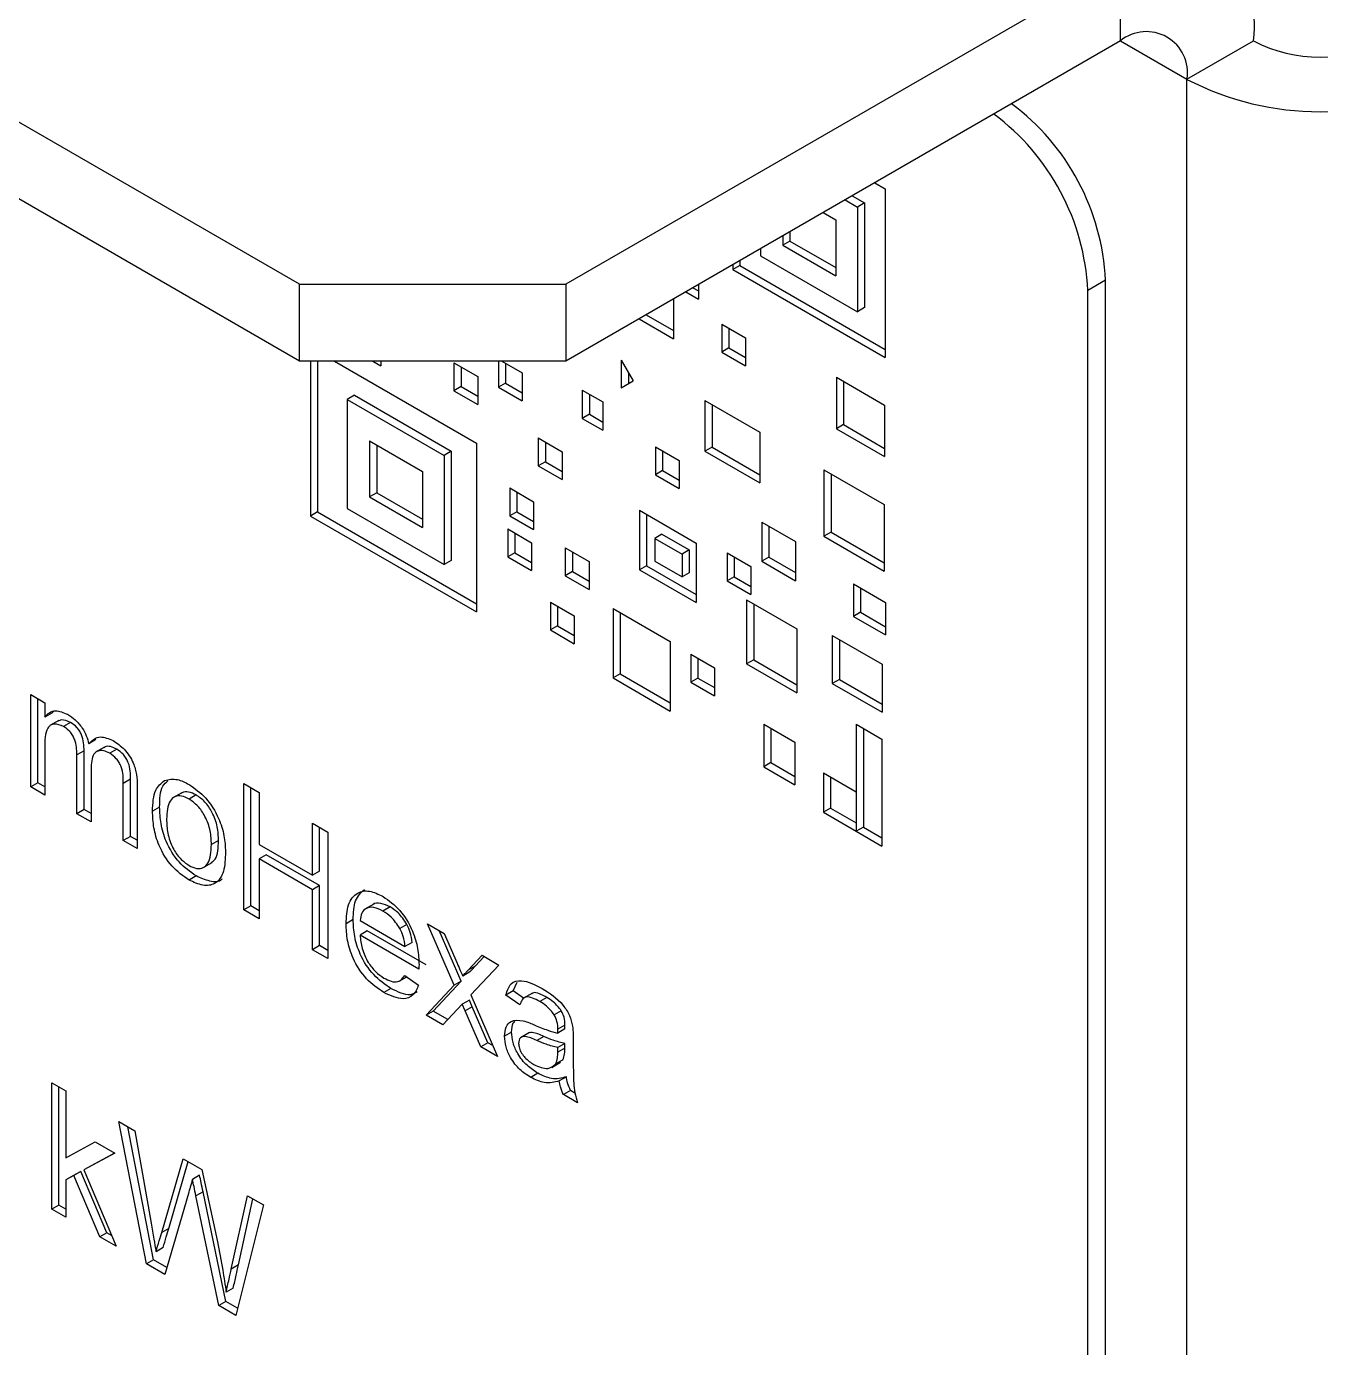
# Model space of a CAD drawing. Extents: x 150 to 4150, y 50 to 2920.
# Drawn here: x 3901.5 to 3953.1, y 2082.2 to 2134.8 of the extents above; entities that cross this region are included whole.
import ezdxf

# ---------------------------------------------------------------- set-up
doc = ezdxf.new("R2010")
doc.units = 0
doc.header["$LTSCALE"] = 10
doc.linetypes.add('SLD-KATı', pattern=[0])
doc.layers.get('0').update_dxf_attribs({"linetype": 'CONTINUOUS'})

msp = doc.modelspace()

# ---------------------------------------------------------------- linework, layer by layer
at = {"color": 7, "linetype": 'SLD-KATı'}
for p, q in [((3912.377, 2124.512), (3116.882, 2583.741)), ((3912.377, 2121.45), (3116.882, 2580.679)), ((3945.081, 2137.268), (3922.984, 2124.512)), ((3945.081, 2134.206), (3945.081, 2137.268)), ((3945.081, 2134.206), (3922.984, 2121.45)), ((3947.732, 2132.675), (3950.384, 2134.206)), ((3947.732, 923.174), (3947.732, 2132.675)), ((3935.292, 2128.555), (3935.713, 2128.312)), ((3935.713, 2128.312), (3935.713, 2121.592)), ((3934.108, 2127.872), (3934.599, 2127.589)), ((3934.391, 2128.035), (3934.882, 2127.752)), ((3934.882, 2127.752), (3934.599, 2127.589)), ((3934.599, 2127.589), (3934.599, 2123.416)), ((3934.882, 2127.752), (3934.882, 2123.58)), ((3933.237, 2127.369), (3933.741, 2127.078)), ((3933.741, 2127.078), (3933.741, 2124.852)), ((3931.911, 2126.604), (3931.911, 2126.235)), ((3931.629, 2126.44), (3931.629, 2126.072)), ((3931.911, 2126.235), (3931.629, 2126.072)), ((3931.629, 2126.072), (3933.741, 2124.852)), ((3931.911, 2126.235), (3933.741, 2125.178)), ((3930.737, 2125.926), (3930.737, 2125.646)), ((3930.737, 2125.646), (3934.599, 2123.416)), ((3929.632, 2125.287), (3929.632, 2125.103)), ((3929.914, 2125.266), (3929.632, 2125.103)), ((3929.632, 2125.103), (3935.713, 2121.592)), ((3929.914, 2125.451), (3929.914, 2125.266)), ((3929.914, 2125.266), (3935.713, 2121.919)), ((3912.377, 2124.512), (3922.984, 2124.512)), ((3912.377, 2121.45), (3912.377, 2124.512)), ((3922.984, 2124.512), (3922.984, 2121.45)), ((3928.264, 2124.498), (3928.264, 2123.922)), ((3944.491, 2124.673), (3943.784, 2124.265)), ((3944.491, 2011.99), (3944.491, 2124.673)), ((3927.273, 2123.926), (3927.273, 2122.343)), ((3927.765, 2124.21), (3928.264, 2123.922)), ((3928.048, 2124.373), (3928.264, 2124.248)), ((3943.784, 2011.582), (3943.784, 2124.265)), ((3934.882, 2123.58), (3934.599, 2123.416)), ((3925.902, 2123.134), (3927.273, 2122.343)), ((3926.185, 2123.298), (3927.273, 2122.669)), ((3929.195, 2122.926), (3929.195, 2121.813)), ((3929.195, 2122.926), (3930.142, 2122.379)), ((3929.478, 2122.762), (3929.478, 2121.977)), ((3930.142, 2122.379), (3930.142, 2121.267)), ((3929.478, 2121.977), (3929.195, 2121.813)), ((3929.195, 2121.813), (3930.142, 2121.267)), ((3929.478, 2121.977), (3930.142, 2121.593)), ((3922.984, 2121.45), (3912.377, 2121.45)), ((3912.813, 2121.45), (3912.813, 2115.281)), ((3913.096, 2121.45), (3913.096, 2115.444)), ((3913.767, 2121.45), (3919.426, 2118.183)), ((3915.291, 2121.45), (3915.61, 2121.265)), ((3915.61, 2121.45), (3915.61, 2121.265)), ((3918.527, 2121.385), (3918.527, 2120.273)), ((3918.527, 2121.385), (3919.474, 2120.838)), ((3920.296, 2121.45), (3920.296, 2120.414)), ((3920.429, 2121.45), (3921.243, 2120.98)), ((3920.579, 2121.363), (3920.579, 2120.577)), ((3925.194, 2121.495), (3925.668, 2120.666)), ((3925.194, 2121.495), (3925.194, 2120.383)), ((3918.81, 2121.221), (3918.81, 2120.436)), ((3919.474, 2120.838), (3919.474, 2119.726)), ((3921.243, 2120.98), (3921.243, 2119.868)), ((3925.477, 2121), (3925.477, 2120.552)), ((3933.767, 2120.806), (3935.687, 2119.698)), ((3933.767, 2120.806), (3933.767, 2118.757)), ((3918.81, 2120.436), (3918.527, 2120.273)), ((3918.527, 2120.273), (3919.474, 2119.726)), ((3918.81, 2120.436), (3919.474, 2120.052)), ((3920.579, 2120.577), (3920.296, 2120.414)), ((3920.296, 2120.414), (3921.243, 2119.868)), ((3920.579, 2120.577), (3921.243, 2120.194)), ((3923.641, 2120.298), (3924.456, 2119.828)), ((3923.641, 2120.298), (3923.641, 2119.169)), ((3925.194, 2120.383), (3925.668, 2120.666)), ((3934.05, 2120.643), (3934.05, 2118.921)), ((3914.558, 2120.089), (3914.275, 2119.926)), ((3914.275, 2119.926), (3918.137, 2117.696)), ((3914.275, 2119.926), (3914.275, 2115.577)), ((3914.558, 2120.089), (3918.42, 2117.859)), ((3923.924, 2120.135), (3923.924, 2119.332)), ((3924.456, 2119.828), (3924.456, 2118.699)), ((3928.526, 2119.876), (3930.712, 2118.615)), ((3928.526, 2119.876), (3928.526, 2117.86)), ((3928.809, 2119.713), (3928.809, 2118.023)), ((3935.687, 2119.698), (3935.687, 2117.649)), ((3923.924, 2119.332), (3923.641, 2119.169)), ((3923.641, 2119.169), (3924.456, 2118.699)), ((3923.924, 2119.332), (3924.456, 2119.025)), ((3934.05, 2118.921), (3933.767, 2118.757)), ((3933.767, 2118.757), (3935.687, 2117.649)), ((3934.05, 2118.921), (3935.687, 2117.976)), ((3915.167, 2118.269), (3917.28, 2117.049)), ((3915.167, 2118.269), (3915.167, 2116.043)), ((3915.45, 2118.105), (3915.45, 2116.206)), ((3919.426, 2118.183), (3919.426, 2111.463)), ((3921.885, 2118.391), (3921.885, 2117.278)), ((3921.885, 2118.391), (3922.832, 2117.844)), ((3922.168, 2118.227), (3922.168, 2117.442)), ((3930.712, 2118.615), (3930.712, 2116.598)), ((3918.42, 2117.859), (3918.137, 2117.696)), ((3918.137, 2117.696), (3918.137, 2113.347)), ((3918.42, 2117.859), (3918.42, 2113.511)), ((3922.832, 2117.844), (3922.832, 2116.732)), ((3926.555, 2118.039), (3926.555, 2116.927)), ((3926.555, 2118.039), (3927.502, 2117.492)), ((3926.838, 2117.876), (3926.838, 2117.09)), ((3928.809, 2118.023), (3928.526, 2117.86)), ((3928.526, 2117.86), (3930.712, 2116.598)), ((3928.809, 2118.023), (3930.712, 2116.925)), ((3917.28, 2117.049), (3917.28, 2114.823)), ((3922.168, 2117.442), (3921.885, 2117.278)), ((3921.885, 2117.278), (3922.832, 2116.732)), ((3922.168, 2117.442), (3922.832, 2117.058)), ((3926.838, 2117.09), (3926.555, 2116.927)), ((3926.838, 2117.09), (3927.502, 2116.707)), ((3927.502, 2117.492), (3927.502, 2116.38)), ((3933.269, 2117.127), (3935.674, 2115.74)), ((3933.269, 2117.127), (3933.269, 2114.476)), ((3926.555, 2116.927), (3927.502, 2116.38)), ((3933.552, 2116.964), (3933.552, 2114.64)), ((3915.45, 2116.206), (3915.167, 2116.043)), ((3915.167, 2116.043), (3917.28, 2114.823)), ((3915.45, 2116.206), (3917.28, 2115.15)), ((3920.751, 2116.397), (3920.751, 2115.285)), ((3920.751, 2116.397), (3921.697, 2115.851)), ((3921.033, 2116.234), (3921.033, 2115.448)), ((3914.275, 2115.577), (3918.137, 2113.347)), ((3921.697, 2115.851), (3921.697, 2114.738)), ((3925.914, 2115.509), (3928.175, 2114.204)), ((3925.914, 2115.509), (3925.914, 2113.138)), ((3935.674, 2115.74), (3935.674, 2113.088)), ((3913.096, 2115.444), (3912.813, 2115.281)), ((3912.813, 2115.281), (3919.426, 2111.463)), ((3913.096, 2115.444), (3919.426, 2111.789)), ((3921.033, 2115.448), (3920.751, 2115.285)), ((3920.751, 2115.285), (3921.697, 2114.738)), ((3921.033, 2115.448), (3921.697, 2115.065)), ((3926.197, 2115.345), (3926.197, 2113.302)), ((3930.79, 2115.042), (3932.14, 2114.263)), ((3930.79, 2115.042), (3930.79, 2113.483)), ((3920.676, 2114.765), (3920.676, 2113.653)), ((3920.676, 2114.765), (3921.623, 2114.218)), ((3920.959, 2114.602), (3920.959, 2113.816)), ((3926.816, 2114.554), (3926.533, 2114.391)), ((3926.816, 2114.554), (3927.9, 2113.928)), ((3931.072, 2114.879), (3931.072, 2113.646)), ((3933.552, 2114.64), (3933.269, 2114.476)), ((3933.269, 2114.476), (3935.674, 2113.088)), ((3933.552, 2114.64), (3935.674, 2113.415)), ((3921.623, 2114.218), (3921.623, 2113.106)), ((3922.963, 2114.016), (3923.91, 2113.47)), ((3922.963, 2114.016), (3922.963, 2112.904)), ((3926.533, 2114.391), (3926.533, 2113.478)), ((3926.533, 2114.391), (3927.618, 2113.765)), ((3927.9, 2113.928), (3927.618, 2113.765)), ((3927.9, 2113.928), (3927.9, 2113.016)), ((3928.175, 2114.204), (3928.175, 2111.833)), ((3932.14, 2114.263), (3932.14, 2112.703)), ((3918.42, 2113.511), (3918.137, 2113.347)), ((3920.959, 2113.816), (3920.676, 2113.653)), ((3920.676, 2113.653), (3921.623, 2113.106)), ((3920.959, 2113.816), (3921.623, 2113.433)), ((3923.246, 2113.853), (3923.246, 2113.067)), ((3923.91, 2113.47), (3923.91, 2112.357)), ((3926.533, 2113.478), (3927.618, 2112.853)), ((3927.618, 2113.765), (3927.618, 2112.853)), ((3929.412, 2113.813), (3929.412, 2112.7)), ((3929.412, 2113.813), (3930.359, 2113.266)), ((3929.695, 2113.649), (3929.695, 2112.864)), ((3931.072, 2113.646), (3930.79, 2113.483)), ((3930.79, 2113.483), (3932.14, 2112.703)), ((3931.072, 2113.646), (3932.14, 2113.03)), ((3923.246, 2113.067), (3922.963, 2112.904)), ((3922.963, 2112.904), (3923.91, 2112.357)), ((3923.246, 2113.067), (3923.91, 2112.684)), ((3926.197, 2113.302), (3925.914, 2113.138)), ((3925.914, 2113.138), (3928.175, 2111.833)), ((3926.197, 2113.302), (3928.175, 2112.16)), ((3927.9, 2113.016), (3927.618, 2112.853)), ((3929.695, 2112.864), (3929.412, 2112.7)), ((3929.695, 2112.864), (3930.359, 2112.48)), ((3930.359, 2113.266), (3930.359, 2112.154)), ((3929.412, 2112.7), (3930.359, 2112.154)), ((3934.442, 2112.576), (3934.442, 2111.285)), ((3934.442, 2112.576), (3935.724, 2111.835)), ((3934.725, 2112.412), (3934.725, 2111.448)), ((3922.368, 2111.854), (3922.368, 2110.742)), ((3922.368, 2111.854), (3923.315, 2111.308)), ((3930.186, 2111.938), (3932.187, 2110.783)), ((3930.186, 2111.938), (3930.186, 2109.388)), ((3935.724, 2111.835), (3935.724, 2110.545)), ((3922.651, 2111.691), (3922.651, 2110.905)), ((3923.315, 2111.308), (3923.315, 2110.195)), ((3924.866, 2111.6), (3927.146, 2110.283)), ((3924.866, 2111.6), (3924.866, 2108.83)), ((3925.149, 2111.436), (3925.149, 2108.993)), ((3930.469, 2111.775), (3930.469, 2109.552)), ((3934.725, 2111.448), (3934.442, 2111.285)), ((3934.442, 2111.285), (3935.724, 2110.545)), ((3934.725, 2111.448), (3935.724, 2110.871)), ((3922.651, 2110.905), (3922.368, 2110.742)), ((3922.368, 2110.742), (3923.315, 2110.195)), ((3922.651, 2110.905), (3923.315, 2110.522)), ((3932.187, 2110.783), (3932.187, 2108.233)), ((3927.146, 2110.283), (3927.146, 2107.514)), ((3933.6, 2110.524), (3933.6, 2108.609)), ((3933.6, 2110.524), (3935.587, 2109.376)), ((3933.882, 2110.36), (3933.882, 2108.772)), ((3927.965, 2109.777), (3928.912, 2109.231)), ((3927.965, 2109.777), (3927.965, 2108.665)), ((3928.248, 2109.614), (3928.248, 2108.828)), ((3928.912, 2109.231), (3928.912, 2108.119)), ((3930.469, 2109.552), (3930.186, 2109.388)), ((3930.186, 2109.388), (3932.187, 2108.233)), ((3930.469, 2109.552), (3932.187, 2108.56)), ((3935.587, 2109.376), (3935.587, 2107.462)), ((3925.149, 2108.993), (3924.866, 2108.83)), ((3924.866, 2108.83), (3927.146, 2107.514)), ((3925.149, 2108.993), (3927.146, 2107.84)), ((3928.248, 2108.828), (3927.965, 2108.665)), ((3927.965, 2108.665), (3928.912, 2108.119)), ((3928.248, 2108.828), (3928.912, 2108.445)), ((3933.882, 2108.772), (3933.6, 2108.609)), ((3933.882, 2108.772), (3935.587, 2107.789)), ((3901.663, 2108.166), (3902.222, 2107.843)), ((3901.663, 2104.488), (3901.663, 2108.166)), ((3933.6, 2108.609), (3935.587, 2107.462)), ((3901.946, 2104.651), (3901.946, 2108.002)), ((3902.222, 2107.843), (3902.222, 2107.269)), ((3902.505, 2107.433), (3902.222, 2107.269)), ((3902.784, 2107.137), (3902.431, 2106.933)), ((3902.505, 2107.433), (3902.571, 2107.496)), ((3903.254, 2107.058), (3902.971, 2106.894)), ((3930.868, 2106.991), (3930.868, 2105.296)), ((3930.868, 2106.991), (3932.11, 2106.274)), ((3931.151, 2106.828), (3931.151, 2105.459)), ((3934.557, 2106.986), (3934.557, 2102.728)), ((3934.557, 2106.986), (3935.581, 2106.395)), ((3934.84, 2106.822), (3934.84, 2102.891)), ((3902.222, 2106.038), (3902.222, 2104.165)), ((3904.261, 2106.374), (3903.978, 2106.211)), ((3904.604, 2106.076), (3904.251, 2105.872)), ((3905.092, 2105.996), (3904.81, 2105.833)), ((3932.11, 2106.274), (3932.11, 2104.579)), ((3935.581, 2106.395), (3935.581, 2102.137)), ((3903.79, 2105.933), (3903.507, 2105.769)), ((3903.507, 2103.423), (3903.507, 2105.769)), ((3903.79, 2103.586), (3903.79, 2105.933)), ((3904.066, 2105.199), (3904.066, 2103.101)), ((3931.151, 2105.459), (3930.868, 2105.296)), ((3930.868, 2105.296), (3932.11, 2104.579)), ((3931.151, 2105.459), (3932.11, 2104.905)), ((3933.245, 2105.052), (3934.546, 2104.301)), ((3933.245, 2105.052), (3933.245, 2103.485)), ((3901.946, 2104.651), (3901.663, 2104.488)), ((3902.222, 2104.165), (3901.663, 2104.488)), ((3902.222, 2104.492), (3901.946, 2104.651)), ((3905.634, 2104.796), (3905.351, 2104.633)), ((3905.351, 2102.359), (3905.351, 2104.633)), ((3905.634, 2102.522), (3905.634, 2104.796)), ((3905.91, 2104.549), (3905.91, 2102.036)), ((3910.15, 2104.622), (3910.764, 2104.267)), ((3910.15, 2099.588), (3910.15, 2104.622)), ((3910.432, 2099.752), (3910.432, 2104.458)), ((3933.528, 2104.889), (3933.528, 2103.648)), ((3907.684, 2104.256), (3907.33, 2104.051)), ((3908.255, 2104.171), (3907.972, 2104.007)), ((3910.764, 2104.267), (3910.764, 2102.202)), ((3934.546, 2104.301), (3934.546, 2102.734)), ((3903.79, 2103.586), (3903.507, 2103.423)), ((3904.066, 2103.101), (3903.507, 2103.423)), ((3904.066, 2103.427), (3903.79, 2103.586)), ((3906.8, 2103.688), (3906.517, 2103.524)), ((3933.528, 2103.648), (3933.245, 2103.485)), ((3933.245, 2103.485), (3934.546, 2102.734)), ((3933.528, 2103.648), (3934.546, 2103.061)), ((3912.888, 2103.041), (3913.502, 2102.686)), ((3912.888, 2100.976), (3912.888, 2103.041)), ((3913.17, 2101.139), (3913.17, 2102.878)), ((3934.84, 2102.891), (3934.557, 2102.728)), ((3934.84, 2102.891), (3935.581, 2102.463)), ((3905.634, 2102.522), (3905.351, 2102.359)), ((3905.91, 2102.036), (3905.351, 2102.359)), ((3905.91, 2102.363), (3905.634, 2102.522)), ((3909.147, 2102.354), (3908.864, 2102.191)), ((3913.502, 2102.686), (3913.502, 2097.653)), ((3934.557, 2102.728), (3935.581, 2102.137)), ((3910.764, 2102.202), (3912.888, 2100.976)), ((3911.047, 2101.784), (3910.764, 2101.621)), ((3913.17, 2100.559), (3911.047, 2101.784)), ((3908.535, 2101.279), (3908.888, 2101.483)), ((3910.764, 2101.621), (3910.764, 2099.234)), ((3912.888, 2100.395), (3910.764, 2101.621)), ((3908.255, 2100.944), (3907.972, 2100.781)), ((3913.17, 2101.139), (3912.888, 2100.976)), ((3913.17, 2100.559), (3912.888, 2100.395)), ((3912.888, 2098.008), (3912.888, 2100.395)), ((3913.17, 2098.171), (3913.17, 2100.559)), ((3910.432, 2099.752), (3910.15, 2099.588)), ((3910.764, 2099.56), (3910.432, 2099.752)), ((3915.332, 2099.82), (3914.978, 2099.616)), ((3915.981, 2099.71), (3915.698, 2099.547)), ((3910.764, 2099.234), (3910.15, 2099.588)), ((3914.512, 2099.205), (3914.229, 2099.041)), ((3914.788, 2099.169), (3916.576, 2098.137)), ((3915.07, 2098.752), (3914.788, 2098.589)), ((3917.415, 2097.399), (3915.07, 2098.752)), ((3916.653, 2099.014), (3916.37, 2098.85)), ((3917.47, 2099.041), (3918.139, 2098.654)), ((3918.531, 2096.589), (3917.47, 2099.041)), ((3918.814, 2096.752), (3917.941, 2098.769)), ((3918.139, 2098.654), (3918.655, 2097.464)), ((3913.17, 2098.171), (3912.888, 2098.008)), ((3913.502, 2097.979), (3913.17, 2098.171)), ((3917.132, 2097.235), (3914.788, 2098.589)), ((3916.859, 2098.3), (3916.576, 2098.137)), ((3913.502, 2097.653), (3912.888, 2098.008)), ((3919.089, 2097.185), (3919.649, 2097.783)), ((3919.372, 2097.348), (3919.733, 2097.734)), ((3919.649, 2097.783), (3920.318, 2097.396)), ((3919.158, 2097.12), (3918.875, 2096.957)), ((3919.372, 2097.348), (3919.089, 2097.185)), ((3920.318, 2097.396), (3919.201, 2096.203)), ((3916.348, 2096.75), (3916.649, 2096.924)), ((3916.57, 2096.979), (3917.117, 2096.599)), ((3917.414, 2095.395), (3918.531, 2096.589)), ((3917.697, 2095.558), (3918.814, 2096.752)), ((3918.814, 2096.752), (3918.531, 2096.589)), ((3920.882, 2096.365), (3921.045, 2096.718)), ((3916.013, 2096.465), (3915.73, 2096.302)), ((3919.14, 2095.998), (3918.857, 2095.835)), ((3919.257, 2095.731), (3919.14, 2095.998)), ((3919.201, 2096.203), (3920.264, 2093.75)), ((3920.882, 2096.365), (3920.599, 2096.202)), ((3921.158, 2095.815), (3920.599, 2096.202)), ((3921.302, 2096.074), (3920.882, 2096.365)), ((3921.655, 2096.278), (3921.301, 2096.074)), ((3922.225, 2096.106), (3921.942, 2095.943)), ((3917.697, 2095.558), (3917.414, 2095.395)), ((3918.282, 2095.22), (3917.697, 2095.558)), ((3918.857, 2095.835), (3918.084, 2095.008)), ((3918.974, 2095.568), (3918.857, 2095.835)), ((3919.257, 2095.731), (3918.974, 2095.568)), ((3919.594, 2094.136), (3918.974, 2095.568)), ((3919.877, 2094.3), (3919.257, 2095.731)), ((3922.805, 2095.576), (3922.522, 2095.413)), ((3918.084, 2095.008), (3917.414, 2095.395)), ((3922.949, 2094.999), (3922.666, 2094.836)), ((3920.826, 2094.727), (3920.543, 2094.563)), ((3921.531, 2094.702), (3921.177, 2094.498)), ((3922.109, 2094.553), (3921.826, 2094.39)), ((3922.947, 2094.85), (3922.664, 2094.687)), ((3919.877, 2094.3), (3919.594, 2094.136)), ((3920.264, 2093.75), (3919.594, 2094.136)), ((3920.075, 2094.185), (3919.877, 2094.3)), ((3922.664, 2093.919), (3922.666, 2094.105)), ((3922.947, 2094.082), (3922.664, 2093.919)), ((3922.949, 2094.268), (3922.666, 2094.105)), ((3922.947, 2094.082), (3922.949, 2094.268)), ((3923.281, 2094.392), (3923.281, 2093.605)), ((3922.422, 2093.319), (3922.776, 2093.523)), ((3922.864, 2093.62), (3922.581, 2093.456)), ((3922.72, 2093.539), (3922.864, 2093.62)), ((3921.868, 2093.085), (3921.586, 2092.922)), ((3923.005, 2092.945), (3922.722, 2092.782)), ((3902.504, 2092.705), (3903.062, 2092.382)), ((3902.504, 2087.671), (3902.504, 2092.705)), ((3902.787, 2087.835), (3902.787, 2092.541)), ((3903.062, 2092.382), (3903.062, 2089.712)), ((3923.173, 2092.397), (3922.89, 2092.234)), ((3923.347, 2092.296), (3923.173, 2092.397)), ((3923.449, 2091.911), (3922.89, 2092.234)), ((3905.176, 2091.162), (3905.811, 2090.795)), ((3906.274, 2085.495), (3905.176, 2091.162)), ((3906.557, 2085.658), (3905.53, 2090.957)), ((3905.811, 2090.795), (3906.458, 2087.112)), ((3903.062, 2089.712), (3904.231, 2090.353)), ((3904.231, 2090.353), (3905.009, 2089.903)), ((3905.009, 2089.903), (3903.785, 2089.234)), ((3905.001, 2089.908), (3904.068, 2089.398)), ((3906.881, 2086.742), (3907.742, 2089.68)), ((3907.742, 2089.68), (3908.482, 2089.253)), ((3903.666, 2089.177), (3903.345, 2089.001)), ((3903.666, 2089.177), (3903.383, 2089.014)), ((3904.694, 2086.733), (3903.666, 2089.177)), ((3904.068, 2089.398), (3903.785, 2089.234)), ((3903.785, 2089.234), (3905.065, 2086.193)), ((3907.164, 2086.906), (3907.943, 2089.564)), ((3908.482, 2089.253), (3909.104, 2086.372)), ((3903.383, 2089.014), (3903.062, 2088.838)), ((3903.345, 2089.001), (3903.062, 2088.838)), ((3903.062, 2088.838), (3903.062, 2087.349)), ((3904.411, 2086.57), (3903.383, 2089.014)), ((3908.393, 2089.023), (3908.11, 2088.86)), ((3907.945, 2088.296), (3907.001, 2085.075)), ((3908.53, 2088.366), (3908.247, 2088.202)), ((3909.158, 2083.83), (3908.247, 2088.202)), ((3909.441, 2083.993), (3908.53, 2088.366)), ((3909.654, 2085.286), (3910.297, 2088.206)), ((3910.297, 2088.206), (3910.932, 2087.839)), ((3902.787, 2087.835), (3902.504, 2087.671)), ((3903.062, 2087.349), (3902.504, 2087.671)), ((3903.062, 2087.675), (3902.787, 2087.835)), ((3910.932, 2087.839), (3909.833, 2083.44)), ((3909.936, 2085.449), (3910.516, 2088.079)), ((3904.694, 2086.733), (3904.411, 2086.57)), ((3905.065, 2086.193), (3904.411, 2086.57)), ((3904.883, 2086.624), (3904.694, 2086.733)), ((3907.164, 2086.906), (3906.881, 2086.742)), ((3906.94, 2086.141), (3906.657, 2085.978)), ((3906.557, 2085.658), (3906.274, 2085.495)), ((3907.001, 2085.075), (3906.274, 2085.495)), ((3907.083, 2085.354), (3906.557, 2085.658)), ((3909.936, 2085.449), (3909.654, 2085.286)), ((3909.734, 2084.528), (3909.451, 2084.365)), ((3909.441, 2083.993), (3909.158, 2083.83)), ((3909.905, 2083.725), (3909.441, 2083.993)), ((3909.833, 2083.44), (3909.158, 2083.83))]:
    msp.add_line(p, q, dxfattribs=at)
at = {"color": 8, "linetype": 'SLD-KATı'}
msp.add_line((3945.08, 2134.206), (3947.732, 2132.675), dxfattribs=at)
at = {"color": 7, "linetype": 'SLD-KATı'}
for centre, radius, start, end in [((3947.151, 2134.73), 3.275, 350.786, 129.2033), ((3946.116, 2132.937), 1.638, 350.786, 129.2033), ((3953.036, 2139.323), 5.764, 242.6097, 297.3903), ((3953.036, 2142.91), 11.528, 242.6097, 297.3903), ((3934.454, 2123.804), 9.341, 2.826, 53.3018), ((3935.161, 2124.213), 9.341, 2.826, 53.3018)]:
    msp.add_arc(centre, radius, start, end, dxfattribs=at)
for points, knots in [([(3902.222, 2107.269), (3902.28, 2107.335), (3902.397, 2107.467), (3902.698, 2107.566), (3902.967, 2107.452), (3903.131, 2107.382)], [0, 0, 0, 0, 0.2809504, 0.5617842, 1, 1, 1, 1]), ([(3903.254, 2107.058), (3903.124, 2107.113), (3902.935, 2107.194), (3902.795, 2107.133), (3902.75, 2107.114)], [0, 0, 0, 0, 0.684213, 1, 1, 1, 1]), ([(3903.131, 2107.382), (3903.236, 2107.315), (3903.445, 2107.18), (3903.708, 2106.866), (3903.89, 2106.528), (3903.949, 2106.317), (3903.978, 2106.211)], [0, 0, 0, 0, 0.280176, 0.559511, 0.779663, 1, 1, 1, 1]), ([(3903.79, 2105.933), (3903.781, 2106.139), (3903.77, 2106.398), (3903.614, 2106.724), (3903.468, 2106.915), (3903.339, 2107.001), (3903.254, 2107.058)], [0, 0, 0, 0, 0.498516, 0.624134, 0.749636, 1, 1, 1, 1]), ([(3902.971, 2106.894), (3902.843, 2106.946), (3902.652, 2107.025), (3902.447, 2106.959), (3902.23, 2106.716), (3902.225, 2106.339), (3902.222, 2106.038)], [0, 0, 0, 0, 0.249225, 0.374862, 0.500555, 1, 1, 1, 1]), ([(3903.507, 2105.769), (3903.498, 2105.976), (3903.487, 2106.234), (3903.331, 2106.561), (3903.185, 2106.752), (3903.056, 2106.838), (3902.971, 2106.894)], [0, 0, 0, 0, 0.498516, 0.624134, 0.749636, 1, 1, 1, 1]), ([(3903.978, 2106.211), (3904.117, 2106.343), (3904.365, 2106.579), (3904.767, 2106.41), (3904.944, 2106.336)], [0, 0, 0, 0, 0.560019, 1, 1, 1, 1]), ([(3905.092, 2105.996), (3905.01, 2106.036), (3904.844, 2106.114), (3904.66, 2106.118), (3904.593, 2106.058), (3904.577, 2106.044)], [0, 0, 0, 0, 0.433095, 0.8656569, 1, 1, 1, 1]), ([(3904.944, 2106.336), (3905.099, 2106.234), (3905.407, 2106.029), (3905.76, 2105.49), (3905.895, 2104.975), (3905.905, 2104.691), (3905.91, 2104.549)], [0, 0, 0, 0, 0.2803171, 0.5582261, 0.7787147, 1, 1, 1, 1]), ([(3905.634, 2104.796), (3905.637, 2105.013), (3905.642, 2105.283), (3905.47, 2105.629), (3905.32, 2105.836), (3905.183, 2105.932), (3905.092, 2105.996)], [0, 0, 0, 0, 0.499043, 0.624568, 0.750308, 1, 1, 1, 1]), ([(3904.81, 2105.833), (3904.726, 2105.874), (3904.558, 2105.956), (3904.335, 2105.938), (3904.093, 2105.751), (3904.077, 2105.427), (3904.066, 2105.199)], [0, 0, 0, 0, 0.187283, 0.374334, 0.56118, 1, 1, 1, 1]), ([(3905.351, 2104.633), (3905.355, 2104.849), (3905.359, 2105.12), (3905.187, 2105.465), (3905.037, 2105.673), (3904.9, 2105.769), (3904.81, 2105.833)], [0, 0, 0, 0, 0.499043, 0.624568, 0.750308, 1, 1, 1, 1]), ([(3906.517, 2103.524), (3906.53, 2103.833), (3906.552, 2104.383), (3906.861, 2104.636), (3906.997, 2104.747)], [0, 0, 0, 0, 0.560963, 1, 1, 1, 1]), ([(3906.8, 2103.688), (3906.805, 2104.004), (3906.813, 2104.456), (3907.049, 2104.669), (3907.12, 2104.733)], [0, 0, 0, 0, 0.700289, 1, 1, 1, 1]), ([(3906.997, 2104.747), (3907.162, 2104.784), (3907.458, 2104.85), (3907.815, 2104.668), (3907.972, 2104.588)], [0, 0, 0, 0, 0.559033, 1, 1, 1, 1]), ([(3907.972, 2104.588), (3908.201, 2104.427), (3908.659, 2104.105), (3909.157, 2103.301), (3909.395, 2102.536), (3909.414, 2102.111), (3909.423, 2101.898)], [0, 0, 0, 0, 0.279556, 0.5586, 0.778991, 1, 1, 1, 1]), ([(3907.972, 2104.007), (3907.87, 2104.056), (3907.665, 2104.154), (3907.398, 2104.117), (3907.115, 2103.871), (3907.092, 2103.479), (3907.076, 2103.204)], [0, 0, 0, 0, 0.187137, 0.374025, 0.561097, 1, 1, 1, 1]), ([(3908.255, 2104.171), (3908.154, 2104.217), (3907.952, 2104.311), (3907.741, 2104.306), (3907.667, 2104.237), (3907.655, 2104.225)], [0, 0, 0, 0, 0.455153, 0.909702, 1, 1, 1, 1]), ([(3908.864, 2102.191), (3908.858, 2102.37), (3908.844, 2102.727), (3908.647, 2103.286), (3908.329, 2103.756), (3908.091, 2103.924), (3907.972, 2104.007)], [0, 0, 0, 0, 0.281064, 0.560316, 0.780174, 1, 1, 1, 1]), ([(3909.147, 2102.354), (3909.14, 2102.533), (3909.127, 2102.89), (3908.93, 2103.45), (3908.612, 2103.919), (3908.374, 2104.087), (3908.255, 2104.171)], [0, 0, 0, 0, 0.281064, 0.560316, 0.780174, 1, 1, 1, 1]), ([(3907.972, 2100.781), (3907.738, 2100.945), (3907.271, 2101.271), (3906.764, 2102.098), (3906.544, 2102.876), (3906.526, 2103.308), (3906.517, 2103.524)], [0, 0, 0, 0, 0.279616, 0.558371, 0.778858, 1, 1, 1, 1]), ([(3908.255, 2100.944), (3908.021, 2101.108), (3907.554, 2101.434), (3907.047, 2102.261), (3906.827, 2103.039), (3906.809, 2103.471), (3906.8, 2103.688)], [0, 0, 0, 0, 0.279616, 0.558371, 0.778858, 1, 1, 1, 1]), ([(3907.076, 2103.204), (3907.083, 2103.022), (3907.096, 2102.661), (3907.284, 2102.092), (3907.61, 2101.616), (3907.851, 2101.447), (3907.972, 2101.362)], [0, 0, 0, 0, 0.281129, 0.560384, 0.780159, 1, 1, 1, 1]), ([(3908.847, 2101.471), (3908.906, 2101.514), (3909.124, 2101.678), (3909.138, 2102.068), (3909.147, 2102.354)], [0, 0, 0, 0, 0.265968, 1, 1, 1, 1]), ([(3907.972, 2101.362), (3908.075, 2101.313), (3908.282, 2101.214), (3908.549, 2101.26), (3908.829, 2101.515), (3908.85, 2101.912), (3908.864, 2102.191)], [0, 0, 0, 0, 0.187044, 0.373945, 0.560983, 1, 1, 1, 1]), ([(3909.423, 2101.898), (3909.415, 2101.628), (3909.4, 2101.091), (3909.059, 2100.599), (3908.528, 2100.524), (3908.157, 2100.695), (3907.972, 2100.781)], [0, 0, 0, 0, 0.281033, 0.559513, 0.779602, 1, 1, 1, 1]), ([(3909.284, 2100.828), (3909.279, 2100.821), (3909.183, 2100.682), (3908.795, 2100.709), (3908.435, 2100.866), (3908.255, 2100.944)], [0, 0, 0, 0, 0.025658, 0.512487, 1, 1, 1, 1]), ([(3914.229, 2099.041), (3914.243, 2099.306), (3914.27, 2099.834), (3914.623, 2100.302), (3915.145, 2100.393), (3915.515, 2100.215), (3915.701, 2100.126)], [0, 0, 0, 0, 0.280748, 0.559775, 0.779666, 1, 1, 1, 1]), ([(3914.512, 2099.205), (3914.521, 2099.476), (3914.541, 2100.007), (3914.823, 2100.277), (3914.961, 2100.408)], [0, 0, 0, 0, 0.5116083, 1, 1, 1, 1]), ([(3915.698, 2099.547), (3915.573, 2099.607), (3915.324, 2099.727), (3915.024, 2099.677), (3914.833, 2099.48), (3914.803, 2099.273), (3914.788, 2099.169)], [0, 0, 0, 0, 0.28019, 0.559728, 0.779642, 1, 1, 1, 1]), ([(3915.981, 2099.71), (3915.859, 2099.767), (3915.615, 2099.879), (3915.37, 2099.879), (3915.299, 2099.8), (3915.298, 2099.798)], [0, 0, 0, 0, 0.49506, 0.988967, 1, 1, 1, 1]), ([(3915.701, 2100.126), (3915.932, 2099.962), (3916.394, 2099.633), (3916.886, 2098.81), (3917.107, 2098.041), (3917.125, 2097.613), (3917.134, 2097.399)], [0, 0, 0, 0, 0.279366, 0.558398, 0.778885, 1, 1, 1, 1]), ([(3916.653, 2099.014), (3916.542, 2099.179), (3916.343, 2099.476), (3916.092, 2099.639), (3915.981, 2099.71)], [0, 0, 0, 0, 0.558512, 1, 1, 1, 1]), ([(3916.013, 2096.465), (3915.778, 2096.626), (3915.308, 2096.946), (3914.782, 2097.764), (3914.54, 2098.551), (3914.521, 2098.987), (3914.512, 2099.205)], [0, 0, 0, 0, 0.279952, 0.558661, 0.778994, 1, 1, 1, 1]), ([(3916.37, 2098.85), (3916.259, 2099.016), (3916.061, 2099.313), (3915.809, 2099.475), (3915.698, 2099.547)], [0, 0, 0, 0, 0.558512, 1, 1, 1, 1]), ([(3915.73, 2096.302), (3915.495, 2096.463), (3915.025, 2096.783), (3914.499, 2097.6), (3914.258, 2098.388), (3914.238, 2098.823), (3914.229, 2099.041)], [0, 0, 0, 0, 0.279952, 0.558661, 0.778994, 1, 1, 1, 1]), ([(3916.576, 2098.137), (3916.561, 2098.268), (3916.535, 2098.502), (3916.421, 2098.744), (3916.37, 2098.85)], [0, 0, 0, 0, 0.560674, 1, 1, 1, 1]), ([(3916.859, 2098.3), (3916.844, 2098.432), (3916.818, 2098.666), (3916.704, 2098.908), (3916.653, 2099.014)], [0, 0, 0, 0, 0.560674, 1, 1, 1, 1]), ([(3914.788, 2098.589), (3914.805, 2098.412), (3914.839, 2098.06), (3915.073, 2097.526), (3915.398, 2097.108), (3915.625, 2096.955), (3915.739, 2096.878)], [0, 0, 0, 0, 0.280633, 0.559687, 0.779661, 1, 1, 1, 1]), ([(3917.134, 2097.399), (3917.134, 2097.369), (3917.133, 2097.314), (3917.132, 2097.259), (3917.132, 2097.235)], [0, 0, 0, 0, 0.559999, 1, 1, 1, 1]), ([(3918.655, 2097.464), (3918.697, 2097.369), (3918.77, 2097.2), (3918.843, 2097.031), (3918.875, 2096.957)], [0, 0, 0, 0, 0.559998, 1, 1, 1, 1]), ([(3918.875, 2096.957), (3918.915, 2096.999), (3918.987, 2097.075), (3919.058, 2097.152), (3919.089, 2097.185)], [0, 0, 0, 0, 0.56, 1, 1, 1, 1]), ([(3919.158, 2097.12), (3919.198, 2097.163), (3919.27, 2097.239), (3919.341, 2097.315), (3919.372, 2097.348)], [0, 0, 0, 0, 0.56, 1, 1, 1, 1]), ([(3917.117, 2096.599), (3917.054, 2096.452), (3916.929, 2096.158), (3916.441, 2095.97), (3916, 2096.176), (3915.73, 2096.302)], [0, 0, 0, 0, 0.280613, 0.560833, 1, 1, 1, 1]), ([(3915.739, 2096.878), (3915.835, 2096.829), (3916.028, 2096.73), (3916.357, 2096.699), (3916.489, 2096.873), (3916.57, 2096.979)], [0, 0, 0, 0, 0.281282, 0.561906, 1, 1, 1, 1]), ([(3920.599, 2096.202), (3920.65, 2096.372), (3920.752, 2096.713), (3921.304, 2096.84), (3921.762, 2096.608), (3922.042, 2096.466)], [0, 0, 0, 0, 0.2804297, 0.5593032, 1, 1, 1, 1]), ([(3917.063, 2096.324), (3916.975, 2096.276), (3916.694, 2096.123), (3916.291, 2096.326), (3916.013, 2096.465)], [0, 0, 0, 0, 0.312068, 1, 1, 1, 1]), ([(3921.942, 2095.943), (3921.847, 2095.994), (3921.657, 2096.097), (3921.393, 2096.153), (3921.231, 2096.018), (3921.182, 2095.883), (3921.158, 2095.815)], [0, 0, 0, 0, 0.280855, 0.559751, 0.7795, 1, 1, 1, 1]), ([(3922.225, 2096.106), (3922.131, 2096.155), (3921.943, 2096.254), (3921.716, 2096.324), (3921.642, 2096.258), (3921.627, 2096.245)], [0, 0, 0, 0, 0.4468088, 0.8905018, 1, 1, 1, 1]), ([(3922.042, 2096.466), (3922.333, 2096.279), (3922.739, 2096.02), (3923.157, 2095.394), (3923.222, 2095.104), (3923.254, 2094.959)], [0, 0, 0, 0, 0.559253, 0.779195, 1, 1, 1, 1]), ([(3922.805, 2095.576), (3922.705, 2095.702), (3922.524, 2095.926), (3922.316, 2096.051), (3922.225, 2096.106)], [0, 0, 0, 0, 0.557871, 1, 1, 1, 1]), ([(3922.522, 2095.413), (3922.422, 2095.538), (3922.241, 2095.763), (3922.034, 2095.888), (3921.942, 2095.943)], [0, 0, 0, 0, 0.557871, 1, 1, 1, 1]), ([(3922.949, 2094.999), (3922.947, 2095.103), (3922.944, 2095.289), (3922.848, 2095.489), (3922.805, 2095.576)], [0, 0, 0, 0, 0.561903, 1, 1, 1, 1]), ([(3920.543, 2094.563), (3920.555, 2094.692), (3920.58, 2094.95), (3920.825, 2095.23), (3921.11, 2095.199), (3921.283, 2095.179)], [0, 0, 0, 0, 0.280458, 0.560983, 1, 1, 1, 1]), ([(3920.826, 2094.727), (3920.831, 2094.864), (3920.838, 2095.045), (3920.93, 2095.137), (3920.952, 2095.159)], [0, 0, 0, 0, 0.759315, 1, 1, 1, 1]), ([(3921.283, 2095.179), (3921.369, 2095.152), (3921.52, 2095.103), (3921.675, 2095.036), (3921.743, 2095.007)], [0, 0, 0, 0, 0.559918, 1, 1, 1, 1]), ([(3921.743, 2095.007), (3921.917, 2094.932), (3922.229, 2094.797), (3922.531, 2094.721), (3922.664, 2094.687)], [0, 0, 0, 0, 0.560185, 1, 1, 1, 1]), ([(3922.666, 2094.836), (3922.665, 2094.94), (3922.661, 2095.126), (3922.565, 2095.325), (3922.522, 2095.413)], [0, 0, 0, 0, 0.561903, 1, 1, 1, 1]), ([(3922.947, 2094.85), (3922.947, 2094.878), (3922.948, 2094.928), (3922.949, 2094.977), (3922.949, 2094.999)], [0, 0, 0, 0, 0.560023, 1, 1, 1, 1]), ([(3923.254, 2094.959), (3923.264, 2094.851), (3923.281, 2094.658), (3923.281, 2094.473), (3923.281, 2094.392)], [0, 0, 0, 0, 0.559817, 1, 1, 1, 1]), ([(3921.586, 2092.922), (3921.44, 2093.016), (3921.149, 2093.203), (3920.787, 2093.656), (3920.573, 2094.149), (3920.553, 2094.425), (3920.543, 2094.563)], [0, 0, 0, 0, 0.280815, 0.55969, 0.779696, 1, 1, 1, 1]), ([(3921.868, 2093.085), (3921.723, 2093.179), (3921.432, 2093.366), (3921.07, 2093.82), (3920.856, 2094.313), (3920.836, 2094.589), (3920.826, 2094.727)], [0, 0, 0, 0, 0.280815, 0.55969, 0.779696, 1, 1, 1, 1]), ([(3921.826, 2094.39), (3921.666, 2094.462), (3921.467, 2094.553), (3921.256, 2094.545), (3921.171, 2094.497), (3921.113, 2094.407), (3921.106, 2094.321), (3921.102, 2094.277)], [0, 0, 0, 0, 0.50028, 0.625326, 0.750269, 0.875147, 1, 1, 1, 1]), ([(3922.109, 2094.553), (3921.951, 2094.623), (3921.753, 2094.71), (3921.554, 2094.713), (3921.513, 2094.685), (3921.499, 2094.676)], [0, 0, 0, 0, 0.724835, 0.90601, 1, 1, 1, 1]), ([(3922.949, 2094.268), (3922.795, 2094.307), (3922.518, 2094.377), (3922.234, 2094.499), (3922.109, 2094.553)], [0, 0, 0, 0, 0.55976, 1, 1, 1, 1]), ([(3922.664, 2094.687), (3922.664, 2094.715), (3922.665, 2094.764), (3922.666, 2094.814), (3922.666, 2094.836)], [0, 0, 0, 0, 0.560023, 1, 1, 1, 1]), ([(3921.102, 2094.277), (3921.108, 2094.213), (3921.12, 2094.086), (3921.218, 2093.881), (3921.411, 2093.625), (3921.588, 2093.51), (3921.713, 2093.429)], [0, 0, 0, 0, 0.186565, 0.373467, 0.560613, 1, 1, 1, 1]), ([(3922.666, 2094.105), (3922.512, 2094.144), (3922.235, 2094.214), (3921.951, 2094.336), (3921.826, 2094.39)], [0, 0, 0, 0, 0.55976, 1, 1, 1, 1]), ([(3922.581, 2093.456), (3922.61, 2093.532), (3922.661, 2093.668), (3922.663, 2093.842), (3922.664, 2093.919)], [0, 0, 0, 0, 0.558995, 1, 1, 1, 1]), ([(3922.864, 2093.62), (3922.893, 2093.695), (3922.944, 2093.831), (3922.946, 2094.005), (3922.947, 2094.082)], [0, 0, 0, 0, 0.558995, 1, 1, 1, 1]), ([(3921.713, 2093.429), (3921.91, 2093.344), (3922.261, 2093.191), (3922.483, 2093.375), (3922.581, 2093.456)], [0, 0, 0, 0, 0.559758, 1, 1, 1, 1]), ([(3923.281, 2093.605), (3923.282, 2093.42), (3923.283, 2093.116), (3923.294, 2092.689), (3923.33, 2092.31), (3923.409, 2092.044), (3923.449, 2091.911)], [0, 0, 0, 0, 0.340206, 0.560339, 0.780175, 1, 1, 1, 1]), ([(3922.722, 2092.782), (3922.532, 2092.728), (3922.191, 2092.632), (3921.771, 2092.833), (3921.586, 2092.922)], [0, 0, 0, 0, 0.559971, 1, 1, 1, 1]), ([(3923.005, 2092.945), (3922.815, 2092.891), (3922.474, 2092.795), (3922.053, 2092.997), (3921.868, 2093.085)], [0, 0, 0, 0, 0.559971, 1, 1, 1, 1]), ([(3923.173, 2092.397), (3923.128, 2092.5), (3923.049, 2092.686), (3923.019, 2092.866), (3923.005, 2092.945)], [0, 0, 0, 0, 0.559697, 1, 1, 1, 1]), ([(3922.89, 2092.234), (3922.846, 2092.337), (3922.766, 2092.522), (3922.736, 2092.703), (3922.722, 2092.782)], [0, 0, 0, 0, 0.559697, 1, 1, 1, 1]), ([(3908.11, 2088.86), (3908.079, 2088.755), (3908.024, 2088.567), (3907.969, 2088.379), (3907.945, 2088.296)], [0, 0, 0, 0, 0.559999, 1, 1, 1, 1]), ([(3908.247, 2088.202), (3908.221, 2088.325), (3908.175, 2088.545), (3908.13, 2088.764), (3908.11, 2088.86)], [0, 0, 0, 0, 0.560007, 1, 1, 1, 1]), ([(3908.53, 2088.366), (3908.504, 2088.488), (3908.458, 2088.708), (3908.413, 2088.927), (3908.393, 2089.023)], [0, 0, 0, 0, 0.560007, 1, 1, 1, 1]), ([(3906.458, 2087.112), (3906.495, 2086.9), (3906.562, 2086.522), (3906.628, 2086.144), (3906.657, 2085.978)], [0, 0, 0, 0, 0.56, 1, 1, 1, 1]), ([(3906.657, 2085.978), (3906.699, 2086.12), (3906.774, 2086.375), (3906.849, 2086.63), (3906.881, 2086.742)], [0, 0, 0, 0, 0.560001, 1, 1, 1, 1]), ([(3906.94, 2086.141), (3906.982, 2086.284), (3907.057, 2086.538), (3907.131, 2086.793), (3907.164, 2086.906)], [0, 0, 0, 0, 0.560001, 1, 1, 1, 1]), ([(3909.104, 2086.372), (3909.177, 2085.995), (3909.306, 2085.321), (3909.407, 2084.657), (3909.451, 2084.365)], [0, 0, 0, 0, 0.559998, 1, 1, 1, 1]), ([(3909.451, 2084.365), (3909.489, 2084.536), (3909.557, 2084.843), (3909.624, 2085.151), (3909.654, 2085.286)], [0, 0, 0, 0, 0.559999, 1, 1, 1, 1]), ([(3909.734, 2084.528), (3909.772, 2084.7), (3909.84, 2085.006), (3909.907, 2085.314), (3909.936, 2085.449)], [0, 0, 0, 0, 0.559999, 1, 1, 1, 1])]:
    msp.add_open_spline(points, degree=3, knots=knots, dxfattribs=at)

doc.saveas('drawing.dxf')
